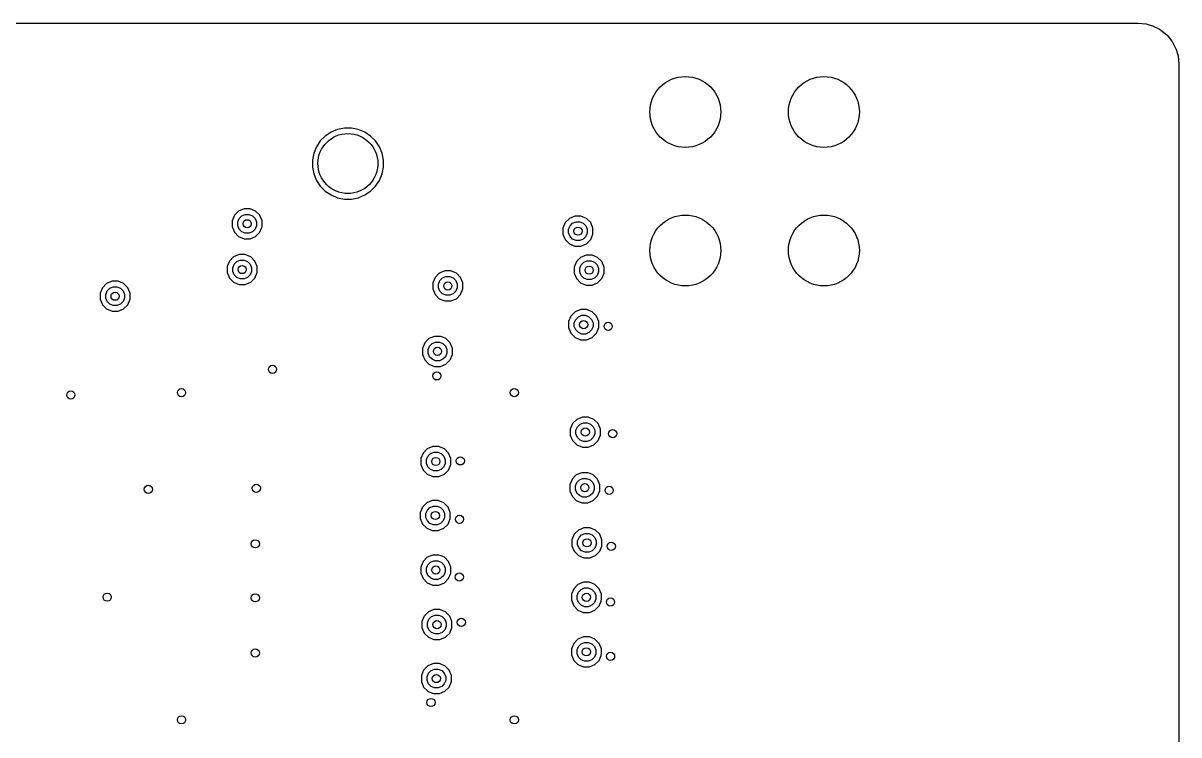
# Model space of a CAD drawing. Extents: x 114.9 to 199.6, y -137.1 to -76.7.
# Drawn here: x 178.39 to 199.58, y -89.7 to -76.65 of the extents above; entities that cross this region are included whole.
import ezdxf

# ---------------------------------------------------------------- set-up
doc = ezdxf.new("R2010")
doc.units = 0
doc.layers.add('BLACK', color=7, linetype='CONTINUOUS')

msp = doc.modelspace()

# ---------------------------------------------------------------- linework, layer by layer
at = {"layer": 'BLACK', "linetype": 'CONTINUOUS'}
for p, q in [((115.67417, -76.6505), (198.78583, -76.6505)), ((198.78583, -76.6505), (198.827593, -76.6505)), ((198.827593, -76.6505), (198.832396, -76.650736)), ((198.832396, -76.650736), (198.971417, -76.664428)), ((198.971417, -76.664428), (198.980839, -76.666302)), ((198.980839, -76.666302), (199.112205, -76.706151)), ((199.112205, -76.706151), (199.121072, -76.709824)), ((199.121072, -76.709824), (199.186123, -76.744595)), ((199.186123, -76.744595), (199.242144, -76.774539)), ((199.242144, -76.774539), (199.25013, -76.779875)), ((199.25013, -76.779875), (199.356245, -76.866961)), ((199.356245, -76.866961), (199.363038, -76.873754)), ((199.363038, -76.873754), (199.450124, -76.979869)), ((199.450124, -76.979869), (199.45546, -76.987855)), ((199.45546, -76.987855), (199.520173, -77.108923)), ((199.520173, -77.108923), (199.523849, -77.117798)), ((199.523849, -77.117798), (199.563697, -77.249161)), ((199.563697, -77.249161), (199.565571, -77.258582)), ((199.565571, -77.258582), (199.579264, -77.397603)), ((199.579264, -77.397603), (199.5795, -77.402406)), ((199.5795, -77.402406), (199.5795, -130.397593)), ((184.283927, -78.5755), (184.158262, -78.600497)), ((184.283931, -78.5755), (184.283927, -78.5755)), ((184.412069, -78.5755), (184.283931, -78.5755)), ((184.412072, -78.5755), (184.412069, -78.5755)), ((184.537737, -78.600497), (184.412072, -78.5755)), ((183.933331, -78.720723), (183.842723, -78.811331)), ((184.039874, -78.649534), (183.933331, -78.720723)), ((184.158257, -78.600498), (184.039874, -78.649534)), ((184.158262, -78.600497), (184.158257, -78.600498)), ((184.537742, -78.600498), (184.537737, -78.600497)), ((184.537744, -78.600499), (184.537742, -78.600498)), ((184.656127, -78.649535), (184.537744, -78.600499)), ((184.762669, -78.720724), (184.656127, -78.649535)), ((184.853276, -78.811331), (184.762669, -78.720724)), ((183.771534, -78.917874), (183.722498, -79.036257)), ((183.842723, -78.811331), (183.771534, -78.917874)), ((184.924465, -78.917873), (184.853276, -78.811331)), ((184.973501, -79.036256), (184.924465, -78.917873)), ((183.722497, -79.036262), (183.6975, -79.161927)), ((183.6975, -79.161927), (183.6975, -79.290072)), ((183.722498, -79.036257), (183.722497, -79.036262)), ((184.9985, -79.161931), (184.973501, -79.036256)), ((184.9985, -79.290069), (184.9985, -79.161931)), ((183.6975, -79.290072), (183.722497, -79.415737)), ((183.722497, -79.415737), (183.722498, -79.415742)), ((183.722498, -79.415742), (183.722499, -79.415744)), ((183.722499, -79.415744), (183.771535, -79.534127)), ((184.924465, -79.534127), (184.973501, -79.415744)), ((184.973501, -79.415744), (184.9985, -79.290069)), ((183.771535, -79.534127), (183.842724, -79.640669)), ((183.842724, -79.640669), (183.933331, -79.731276)), ((184.762669, -79.731276), (184.853276, -79.640669)), ((184.853276, -79.640669), (184.924465, -79.534127)), ((183.933331, -79.731276), (184.039873, -79.802465)), ((184.039873, -79.802465), (184.158256, -79.851501)), ((184.158256, -79.851501), (184.283931, -79.8765)), ((184.412069, -79.8765), (184.537744, -79.851501)), ((184.537744, -79.851501), (184.656127, -79.802465)), ((184.656127, -79.802465), (184.762669, -79.731276)), ((182.446198, -80.0545), (182.34494, -80.096444)), ((182.4462, -80.0545), (182.446198, -80.0545)), ((182.5558, -80.0545), (182.4462, -80.0545)), ((182.555801, -80.0545), (182.5558, -80.0545)), ((182.597744, -80.071874), (182.555801, -80.0545)), ((182.657058, -80.096443), (182.597744, -80.071874)), ((184.283931, -79.8765), (184.412069, -79.8765)), ((182.267444, -80.17394), (182.2255, -80.275198)), ((182.2255, -80.275198), (182.2255, -80.384801)), ((182.34494, -80.096444), (182.267444, -80.17394)), ((182.329363, -80.295859), (182.355493, -80.232775)), ((182.355493, -80.232775), (182.403775, -80.184493)), ((182.403775, -80.184493), (182.466859, -80.158363)), ((182.466859, -80.158363), (182.535141, -80.158363)), ((182.535141, -80.158363), (182.598225, -80.184493)), ((182.598225, -80.184493), (182.646507, -80.232775)), ((182.646507, -80.232775), (182.672637, -80.295859)), ((182.657059, -80.096444), (182.657058, -80.096443)), ((182.657061, -80.096445), (182.657059, -80.096444)), ((182.734555, -80.173939), (182.657061, -80.096445)), ((182.734555, -80.17394), (182.734555, -80.173939)), ((182.734557, -80.173942), (182.734555, -80.17394)), ((182.7765, -80.2752), (182.734557, -80.173942)), ((182.7765, -80.3848), (182.7765, -80.2752)), ((188.40894, -80.231444), (188.331444, -80.30894)), ((188.510198, -80.1895), (188.40894, -80.231444)), ((188.5102, -80.1895), (188.510198, -80.1895)), ((188.6198, -80.1895), (188.5102, -80.1895)), ((188.619801, -80.1895), (188.6198, -80.1895)), ((188.661744, -80.206874), (188.619801, -80.1895)), ((188.721058, -80.231443), (188.661744, -80.206874)), ((188.721059, -80.231444), (188.721058, -80.231443)), ((188.721061, -80.231445), (188.721059, -80.231444)), ((188.798555, -80.308939), (188.721061, -80.231445)), ((182.2255, -80.384801), (182.23602, -80.410198)), ((182.23602, -80.410198), (182.267443, -80.486058)), ((182.267443, -80.486058), (182.267444, -80.486059)), ((182.267444, -80.486059), (182.267445, -80.486061)), ((182.267445, -80.486061), (182.344939, -80.563555)), ((182.329363, -80.364141), (182.329363, -80.295859)), ((182.355493, -80.427225), (182.329363, -80.364141)), ((182.403775, -80.475507), (182.355493, -80.427225)), ((182.466859, -80.501637), (182.403775, -80.475507)), ((182.598225, -80.475507), (182.535141, -80.501637)), ((182.646507, -80.427225), (182.598225, -80.475507)), ((182.672637, -80.364141), (182.646507, -80.427225)), ((182.657061, -80.563555), (182.734555, -80.486061)), ((182.672637, -80.295859), (182.672637, -80.364141)), ((182.734555, -80.48606), (182.734557, -80.486058)), ((182.734555, -80.486061), (182.734555, -80.48606)), ((182.734557, -80.486058), (182.76598, -80.410198)), ((182.76598, -80.410198), (182.7765, -80.3848)), ((188.331444, -80.30894), (188.2895, -80.410198)), ((188.2895, -80.410198), (188.2895, -80.4102)), ((188.2895, -80.4102), (188.2895, -80.5198)), ((188.393363, -80.430859), (188.419493, -80.367775)), ((188.393363, -80.499141), (188.393363, -80.430859)), ((188.419493, -80.562225), (188.393363, -80.499141)), ((188.419493, -80.367775), (188.467775, -80.319493)), ((188.467775, -80.319493), (188.530859, -80.293363)), ((188.530859, -80.293363), (188.599141, -80.293363)), ((188.599141, -80.293363), (188.662225, -80.319493)), ((188.662225, -80.319493), (188.710507, -80.367775)), ((188.710507, -80.367775), (188.736637, -80.430859)), ((188.736637, -80.499141), (188.710507, -80.562225)), ((188.736637, -80.430859), (188.736637, -80.499141)), ((188.798555, -80.30894), (188.798555, -80.308939)), ((188.798557, -80.308942), (188.798555, -80.30894)), ((188.8405, -80.4102), (188.798557, -80.308942)), ((188.8405, -80.5198), (188.8405, -80.4102)), ((182.344939, -80.563555), (182.34494, -80.563555)), ((182.34494, -80.563555), (182.344942, -80.563557)), ((182.344942, -80.563557), (182.4462, -80.6055)), ((182.4462, -80.6055), (182.446202, -80.6055)), ((182.446202, -80.6055), (182.555798, -80.6055)), ((182.535141, -80.501637), (182.466859, -80.501637)), ((182.555798, -80.6055), (182.5558, -80.6055)), ((182.5558, -80.6055), (182.657058, -80.563557)), ((182.657058, -80.563557), (182.65706, -80.563555)), ((182.65706, -80.563555), (182.657061, -80.563555)), ((188.2895, -80.5198), (188.331443, -80.621058)), ((188.331443, -80.621058), (188.331444, -80.621059)), ((188.331444, -80.621059), (188.331445, -80.621061)), ((188.331445, -80.621061), (188.408939, -80.698555)), ((188.408939, -80.698555), (188.40894, -80.698555)), ((188.40894, -80.698555), (188.408942, -80.698557)), ((188.408942, -80.698557), (188.5102, -80.7405)), ((188.467775, -80.610507), (188.419493, -80.562225)), ((188.530859, -80.636637), (188.467775, -80.610507)), ((188.599141, -80.636637), (188.530859, -80.636637)), ((188.662225, -80.610507), (188.599141, -80.636637)), ((188.6198, -80.7405), (188.721058, -80.698557)), ((188.710507, -80.562225), (188.662225, -80.610507)), ((188.721058, -80.698557), (188.72106, -80.698555)), ((188.72106, -80.698555), (188.721061, -80.698555)), ((188.721061, -80.698555), (188.798555, -80.621061)), ((188.798555, -80.62106), (188.798557, -80.621058)), ((188.798555, -80.621061), (188.798555, -80.62106)), ((188.798557, -80.621058), (188.8405, -80.5198)), ((182.355198, -80.8945), (182.25394, -80.936444)), ((182.3552, -80.8945), (182.355198, -80.8945)), ((182.4648, -80.8945), (182.3552, -80.8945)), ((182.464801, -80.8945), (182.4648, -80.8945)), ((182.488942, -80.9045), (182.464801, -80.8945)), ((182.566058, -80.936443), (182.488942, -80.9045)), ((188.5102, -80.7405), (188.510202, -80.7405)), ((188.510202, -80.7405), (188.619798, -80.7405)), ((188.715198, -80.9045), (188.61394, -80.946444)), ((188.619798, -80.7405), (188.6198, -80.7405)), ((188.7152, -80.9045), (188.715198, -80.9045)), ((188.8248, -80.9045), (188.7152, -80.9045)), ((188.824801, -80.9045), (188.8248, -80.9045)), ((188.866744, -80.921874), (188.824801, -80.9045)), ((188.926058, -80.946443), (188.866744, -80.921874)), ((182.176444, -81.01394), (182.1345, -81.115198)), ((182.1345, -81.115198), (182.1345, -81.224801)), ((182.25394, -80.936444), (182.176444, -81.01394)), ((182.238363, -81.135859), (182.264493, -81.072775)), ((182.238363, -81.204141), (182.238363, -81.135859)), ((182.264493, -81.072775), (182.312775, -81.024493)), ((182.312775, -81.024493), (182.375859, -80.998363)), ((182.375859, -80.998363), (182.444141, -80.998363)), ((182.444141, -80.998363), (182.507225, -81.024493)), ((182.507225, -81.024493), (182.555507, -81.072775)), ((182.555507, -81.072775), (182.581637, -81.135859)), ((182.566059, -80.936444), (182.566058, -80.936443)), ((182.566061, -80.936445), (182.566059, -80.936444)), ((182.643555, -81.013939), (182.566061, -80.936445)), ((182.581637, -81.135859), (182.581637, -81.204141)), ((182.643555, -81.01394), (182.643555, -81.013939)), ((182.643557, -81.013942), (182.643555, -81.01394)), ((182.6855, -81.1152), (182.643557, -81.013942)), ((182.6855, -81.125198), (182.6855, -81.1152)), ((182.6855, -81.2248), (182.6855, -81.125198)), ((188.536444, -81.02394), (188.4945, -81.125198)), ((188.4945, -81.125198), (188.4945, -81.234801)), ((188.61394, -80.946444), (188.536444, -81.02394)), ((188.598363, -81.145859), (188.624493, -81.082775)), ((188.624493, -81.082775), (188.672775, -81.034493)), ((188.672775, -81.034493), (188.735859, -81.008363)), ((188.735859, -81.008363), (188.804141, -81.008363)), ((188.804141, -81.008363), (188.867225, -81.034493)), ((188.867225, -81.034493), (188.915507, -81.082775)), ((188.915507, -81.082775), (188.941637, -81.145859)), ((188.926059, -80.946444), (188.926058, -80.946443)), ((188.926061, -80.946445), (188.926059, -80.946444)), ((189.003555, -81.023939), (188.926061, -80.946445)), ((189.003555, -81.02394), (189.003555, -81.023939)), ((189.003557, -81.023942), (189.003555, -81.02394)), ((189.0455, -81.1252), (189.003557, -81.023942)), ((189.0455, -81.2348), (189.0455, -81.1252)), ((182.1345, -81.224801), (182.151874, -81.266744)), ((182.151874, -81.266744), (182.176443, -81.326058)), ((182.176443, -81.326058), (182.176444, -81.326059)), ((182.176444, -81.326059), (182.176445, -81.326061)), ((182.176445, -81.326061), (182.253939, -81.403555)), ((182.264493, -81.267225), (182.238363, -81.204141)), ((182.312775, -81.315507), (182.264493, -81.267225)), ((182.375859, -81.341637), (182.312775, -81.315507)), ((182.444141, -81.341637), (182.375859, -81.341637)), ((182.507225, -81.315507), (182.444141, -81.341637)), ((182.555507, -81.267225), (182.507225, -81.315507)), ((182.581637, -81.204141), (182.555507, -81.267225)), ((182.566061, -81.403555), (182.643555, -81.326061)), ((182.643555, -81.32606), (182.643557, -81.326058)), ((182.643555, -81.326061), (182.643555, -81.32606)), ((182.643557, -81.326058), (182.6855, -81.2248)), ((185.946444, -81.31394), (185.9045, -81.415198)), ((186.02394, -81.236444), (185.946444, -81.31394)), ((186.027909, -81.2348), (186.02394, -81.236444)), ((186.05205, -81.2248), (186.027909, -81.2348)), ((186.034493, -81.372775), (186.082775, -81.324493)), ((186.125198, -81.1945), (186.05205, -81.2248)), ((186.082775, -81.324493), (186.145859, -81.298363)), ((186.1252, -81.1945), (186.125198, -81.1945)), ((186.2348, -81.1945), (186.1252, -81.1945)), ((186.145859, -81.298363), (186.214141, -81.298363)), ((186.214141, -81.298363), (186.277225, -81.324493)), ((186.234801, -81.1945), (186.2348, -81.1945)), ((186.276744, -81.211874), (186.234801, -81.1945)), ((186.336058, -81.236443), (186.276744, -81.211874)), ((186.277225, -81.324493), (186.325507, -81.372775)), ((186.336059, -81.236444), (186.336058, -81.236443)), ((186.336061, -81.236445), (186.336059, -81.236444)), ((186.413555, -81.313939), (186.336061, -81.236445)), ((186.413555, -81.31394), (186.413555, -81.313939)), ((186.413557, -81.313942), (186.413555, -81.31394)), ((186.4555, -81.4152), (186.413557, -81.313942)), ((188.4945, -81.234801), (188.495181, -81.236444)), ((188.495181, -81.236444), (188.536443, -81.336058)), ((188.536443, -81.336058), (188.536444, -81.336059)), ((188.536444, -81.336059), (188.536445, -81.336061)), ((188.536445, -81.336061), (188.613939, -81.413555)), ((188.598363, -81.214141), (188.598363, -81.145859)), ((188.624493, -81.277225), (188.598363, -81.214141)), ((188.672775, -81.325507), (188.624493, -81.277225)), ((188.735859, -81.351637), (188.672775, -81.325507)), ((188.867225, -81.325507), (188.804141, -81.351637)), ((188.915507, -81.277225), (188.867225, -81.325507)), ((188.941637, -81.214141), (188.915507, -81.277225)), ((188.926061, -81.413555), (189.003555, -81.336061)), ((188.941637, -81.145859), (188.941637, -81.214141)), ((189.003555, -81.33606), (189.003557, -81.336058)), ((189.003555, -81.336061), (189.003555, -81.33606)), ((189.003557, -81.336058), (189.0455, -81.2348)), ((179.847444, -81.50294), (179.8055, -81.604198)), ((179.92494, -81.425444), (179.847444, -81.50294)), ((180.026198, -81.3835), (179.92494, -81.425444)), ((179.935493, -81.561775), (179.983775, -81.513493)), ((179.983775, -81.513493), (180.046859, -81.487363)), ((180.0262, -81.3835), (180.026198, -81.3835)), ((180.1358, -81.3835), (180.0262, -81.3835)), ((180.046859, -81.487363), (180.115141, -81.487363)), ((180.115141, -81.487363), (180.178225, -81.513493)), ((180.135801, -81.3835), (180.1358, -81.3835)), ((180.177744, -81.400874), (180.135801, -81.3835)), ((180.237058, -81.425443), (180.177744, -81.400874)), ((180.178225, -81.513493), (180.226507, -81.561775)), ((180.237059, -81.425444), (180.237058, -81.425443)), ((180.237061, -81.425445), (180.237059, -81.425444)), ((180.314555, -81.502939), (180.237061, -81.425445)), ((180.314555, -81.50294), (180.314555, -81.502939)), ((180.314557, -81.502942), (180.314555, -81.50294)), ((180.3565, -81.6042), (180.314557, -81.502942)), ((182.253939, -81.403555), (182.25394, -81.403555)), ((182.25394, -81.403555), (182.253942, -81.403557)), ((182.253942, -81.403557), (182.3552, -81.4455)), ((182.3552, -81.4455), (182.355202, -81.4455)), ((182.355202, -81.4455), (182.464798, -81.4455)), ((182.464798, -81.4455), (182.4648, -81.4455)), ((182.4648, -81.4455), (182.537955, -81.415198)), ((182.537955, -81.415198), (182.566058, -81.403557)), ((182.566058, -81.403557), (182.56606, -81.403555)), ((182.56606, -81.403555), (182.566061, -81.403555)), ((185.9045, -81.415198), (185.9045, -81.4152)), ((185.9045, -81.4152), (185.9045, -81.5248)), ((185.9045, -81.5248), (185.946443, -81.626058)), ((186.008363, -81.435859), (186.034493, -81.372775)), ((186.008363, -81.504141), (186.008363, -81.435859)), ((186.034493, -81.567225), (186.008363, -81.504141)), ((186.325507, -81.372775), (186.351637, -81.435859)), ((186.351637, -81.504141), (186.325507, -81.567225)), ((186.351637, -81.435859), (186.351637, -81.504141)), ((186.413557, -81.626058), (186.4555, -81.5248)), ((186.4555, -81.5248), (186.4555, -81.4152)), ((188.613939, -81.413555), (188.61394, -81.413555)), ((188.61394, -81.413555), (188.613942, -81.413557)), ((188.613942, -81.413557), (188.7152, -81.4555)), ((188.7152, -81.4555), (188.715202, -81.4555)), ((188.715202, -81.4555), (188.824798, -81.4555)), ((188.804141, -81.351637), (188.735859, -81.351637)), ((188.824798, -81.4555), (188.8248, -81.4555)), ((188.8248, -81.4555), (188.926058, -81.413557)), ((188.926058, -81.413557), (188.92606, -81.413555)), ((188.92606, -81.413555), (188.926061, -81.413555)), ((179.8055, -81.604198), (179.8055, -81.6042)), ((179.8055, -81.6042), (179.8055, -81.7138)), ((179.8055, -81.7138), (179.847443, -81.815058)), ((179.909363, -81.624859), (179.935493, -81.561775)), ((179.909363, -81.693141), (179.909363, -81.624859)), ((179.935493, -81.756225), (179.909363, -81.693141)), ((179.983775, -81.804507), (179.935493, -81.756225)), ((180.226507, -81.756225), (180.178225, -81.804507)), ((180.226507, -81.561775), (180.252637, -81.624859)), ((180.252637, -81.693141), (180.226507, -81.756225)), ((180.252637, -81.624859), (180.252637, -81.693141)), ((180.314557, -81.815058), (180.3565, -81.7138)), ((180.3565, -81.7138), (180.3565, -81.6042)), ((185.946443, -81.626058), (185.946444, -81.626059)), ((185.946444, -81.626059), (185.946445, -81.626061)), ((185.946445, -81.626061), (186.023939, -81.703555)), ((186.023939, -81.703555), (186.02394, -81.703555)), ((186.02394, -81.703555), (186.023942, -81.703557)), ((186.023942, -81.703557), (186.1252, -81.7455)), ((186.082775, -81.615507), (186.034493, -81.567225)), ((186.145859, -81.641637), (186.082775, -81.615507)), ((186.1252, -81.7455), (186.125202, -81.7455)), ((186.125202, -81.7455), (186.234798, -81.7455)), ((186.214141, -81.641637), (186.145859, -81.641637)), ((186.277225, -81.615507), (186.214141, -81.641637)), ((186.234798, -81.7455), (186.2348, -81.7455)), ((186.2348, -81.7455), (186.336058, -81.703557)), ((186.325507, -81.567225), (186.277225, -81.615507)), ((186.336058, -81.703557), (186.33606, -81.703555)), ((186.33606, -81.703555), (186.336061, -81.703555)), ((186.336061, -81.703555), (186.413555, -81.626061)), ((186.413555, -81.62606), (186.413557, -81.626058)), ((186.413555, -81.626061), (186.413555, -81.62606)), ((179.847443, -81.815058), (179.847444, -81.815059)), ((179.847444, -81.815059), (179.847445, -81.815061)), ((179.847445, -81.815061), (179.924939, -81.892555)), ((179.924939, -81.892555), (179.92494, -81.892555)), ((179.92494, -81.892555), (179.924942, -81.892557)), ((179.924942, -81.892557), (180.0262, -81.9345)), ((180.046859, -81.830637), (179.983775, -81.804507)), ((180.0262, -81.9345), (180.026202, -81.9345)), ((180.026202, -81.9345), (180.135798, -81.9345)), ((180.115141, -81.830637), (180.046859, -81.830637)), ((180.178225, -81.804507), (180.115141, -81.830637)), ((180.135798, -81.9345), (180.1358, -81.9345)), ((180.1358, -81.9345), (180.237058, -81.892557)), ((180.237058, -81.892557), (180.23706, -81.892555)), ((180.23706, -81.892555), (180.237061, -81.892555)), ((180.237061, -81.892555), (180.314555, -81.815061)), ((180.314555, -81.81506), (180.314557, -81.815058)), ((180.314555, -81.815061), (180.314555, -81.81506)), ((188.51394, -81.946444), (188.436444, -82.02394)), ((188.615198, -81.9045), (188.51394, -81.946444)), ((188.6152, -81.9045), (188.615198, -81.9045)), ((188.7248, -81.9045), (188.6152, -81.9045)), ((188.724801, -81.9045), (188.7248, -81.9045)), ((188.766744, -81.921874), (188.724801, -81.9045)), ((188.826058, -81.946443), (188.766744, -81.921874)), ((188.826059, -81.946444), (188.826058, -81.946443)), ((188.826061, -81.946445), (188.826059, -81.946444)), ((188.903555, -82.023939), (188.826061, -81.946445)), ((188.436444, -82.02394), (188.3945, -82.125198)), ((188.3945, -82.125198), (188.3945, -82.1252)), ((188.3945, -82.1252), (188.3945, -82.2348)), ((188.498363, -82.145859), (188.524493, -82.082775)), ((188.498363, -82.214141), (188.498363, -82.145859)), ((188.524493, -82.082775), (188.572775, -82.034493)), ((188.572775, -82.034493), (188.635859, -82.008363)), ((188.635859, -82.008363), (188.704141, -82.008363)), ((188.704141, -82.008363), (188.767225, -82.034493)), ((188.767225, -82.034493), (188.815507, -82.082775)), ((188.815507, -82.082775), (188.841637, -82.145859)), ((188.841637, -82.145859), (188.841637, -82.214141)), ((188.903555, -82.02394), (188.903555, -82.023939)), ((188.903557, -82.023942), (188.903555, -82.02394)), ((188.9455, -82.1252), (188.903557, -82.023942)), ((188.9455, -82.2348), (188.9455, -82.1252)), ((185.935198, -82.3945), (185.83394, -82.436444)), ((185.9352, -82.3945), (185.935198, -82.3945)), ((186.0448, -82.3945), (185.9352, -82.3945)), ((186.044801, -82.3945), (186.0448, -82.3945)), ((186.086744, -82.411874), (186.044801, -82.3945)), ((188.3945, -82.2348), (188.436443, -82.336058)), ((188.436443, -82.336058), (188.436444, -82.336059)), ((188.436444, -82.336059), (188.436445, -82.336061)), ((188.436445, -82.336061), (188.513939, -82.413555)), ((188.524493, -82.277225), (188.498363, -82.214141)), ((188.572775, -82.325507), (188.524493, -82.277225)), ((188.635859, -82.351637), (188.572775, -82.325507)), ((188.704141, -82.351637), (188.635859, -82.351637)), ((188.767225, -82.325507), (188.704141, -82.351637)), ((188.815507, -82.277225), (188.767225, -82.325507)), ((188.841637, -82.214141), (188.815507, -82.277225)), ((188.826061, -82.413555), (188.903555, -82.336061)), ((188.903555, -82.33606), (188.903557, -82.336058)), ((188.903555, -82.336061), (188.903555, -82.33606)), ((188.903557, -82.336058), (188.9455, -82.2348)), ((185.756444, -82.51394), (185.7145, -82.615198)), ((185.7145, -82.615198), (185.7145, -82.6152)), ((185.7145, -82.6152), (185.7145, -82.7248)), ((185.83394, -82.436444), (185.756444, -82.51394)), ((185.818363, -82.635859), (185.844493, -82.572775)), ((185.844493, -82.572775), (185.892775, -82.524493)), ((185.892775, -82.524493), (185.955859, -82.498363)), ((185.955859, -82.498363), (186.024141, -82.498363)), ((186.024141, -82.498363), (186.087225, -82.524493)), ((186.146058, -82.436443), (186.086744, -82.411874)), ((186.087225, -82.524493), (186.135507, -82.572775)), ((186.135507, -82.572775), (186.161637, -82.635859)), ((186.146059, -82.436444), (186.146058, -82.436443)), ((186.146061, -82.436445), (186.146059, -82.436444)), ((186.223555, -82.513939), (186.146061, -82.436445)), ((186.223555, -82.51394), (186.223555, -82.513939)), ((186.223557, -82.513942), (186.223555, -82.51394)), ((186.2655, -82.6152), (186.223557, -82.513942)), ((186.2655, -82.7248), (186.2655, -82.6152)), ((188.513939, -82.413555), (188.51394, -82.413555)), ((188.51394, -82.413555), (188.513942, -82.413557)), ((188.513942, -82.413557), (188.6152, -82.4555)), ((188.6152, -82.4555), (188.615202, -82.4555)), ((188.615202, -82.4555), (188.724798, -82.4555)), ((188.724798, -82.4555), (188.7248, -82.4555)), ((188.7248, -82.4555), (188.826058, -82.413557)), ((188.826058, -82.413557), (188.82606, -82.413555)), ((188.82606, -82.413555), (188.826061, -82.413555)), ((185.7145, -82.7248), (185.756443, -82.826058)), ((185.756443, -82.826058), (185.756444, -82.826059)), ((185.756444, -82.826059), (185.756445, -82.826061)), ((185.756445, -82.826061), (185.833939, -82.903555)), ((185.818363, -82.704141), (185.818363, -82.635859)), ((185.844493, -82.767225), (185.818363, -82.704141)), ((185.892775, -82.815507), (185.844493, -82.767225)), ((185.955859, -82.841637), (185.892775, -82.815507)), ((186.087225, -82.815507), (186.024141, -82.841637)), ((186.135507, -82.767225), (186.087225, -82.815507)), ((186.161637, -82.704141), (186.135507, -82.767225)), ((186.146061, -82.903555), (186.223555, -82.826061)), ((186.161637, -82.635859), (186.161637, -82.704141)), ((186.223555, -82.82606), (186.223557, -82.826058)), ((186.223555, -82.826061), (186.223555, -82.82606)), ((186.223557, -82.826058), (186.2655, -82.7248)), ((185.833939, -82.903555), (185.83394, -82.903555)), ((185.83394, -82.903555), (185.833942, -82.903557)), ((185.833942, -82.903557), (185.9352, -82.9455)), ((185.9352, -82.9455), (185.935202, -82.9455)), ((185.935202, -82.9455), (186.044798, -82.9455)), ((186.024141, -82.841637), (185.955859, -82.841637)), ((186.044798, -82.9455), (186.0448, -82.9455)), ((186.0448, -82.9455), (186.146058, -82.903557)), ((186.146058, -82.903557), (186.14606, -82.903555)), ((186.14606, -82.903555), (186.146061, -82.903555)), ((188.645198, -83.8745), (188.54394, -83.916444)), ((188.6452, -83.8745), (188.645198, -83.8745)), ((188.7548, -83.8745), (188.6452, -83.8745)), ((188.754801, -83.8745), (188.7548, -83.8745)), ((188.796744, -83.891874), (188.754801, -83.8745)), ((188.466444, -83.99394), (188.4245, -84.095198)), ((188.4245, -84.095198), (188.4245, -84.0952)), ((188.4245, -84.0952), (188.4245, -84.2048)), ((188.54394, -83.916444), (188.466444, -83.99394)), ((188.528363, -84.115859), (188.554493, -84.052775)), ((188.554493, -84.052775), (188.602775, -84.004493)), ((188.602775, -84.004493), (188.665859, -83.978363)), ((188.665859, -83.978363), (188.734141, -83.978363)), ((188.734141, -83.978363), (188.797225, -84.004493)), ((188.856058, -83.916443), (188.796744, -83.891874)), ((188.797225, -84.004493), (188.845507, -84.052775)), ((188.845507, -84.052775), (188.871637, -84.115859)), ((188.856059, -83.916444), (188.856058, -83.916443)), ((188.856061, -83.916445), (188.856059, -83.916444)), ((188.933555, -83.993939), (188.856061, -83.916445)), ((188.933555, -83.99394), (188.933555, -83.993939)), ((188.933557, -83.993942), (188.933555, -83.99394)), ((188.9755, -84.0952), (188.933557, -83.993942)), ((188.9755, -84.2048), (188.9755, -84.0952)), ((188.4245, -84.2048), (188.466443, -84.306058)), ((188.466443, -84.306058), (188.466444, -84.306059)), ((188.466444, -84.306059), (188.466445, -84.306061)), ((188.466445, -84.306061), (188.543939, -84.383555)), ((188.528363, -84.184141), (188.528363, -84.115859)), ((188.554493, -84.247225), (188.528363, -84.184141)), ((188.602775, -84.295507), (188.554493, -84.247225)), ((188.665859, -84.321637), (188.602775, -84.295507)), ((188.797225, -84.295507), (188.734141, -84.321637)), ((188.845507, -84.247225), (188.797225, -84.295507)), ((188.871637, -84.184141), (188.845507, -84.247225)), ((188.856061, -84.383555), (188.933555, -84.306061)), ((188.871637, -84.115859), (188.871637, -84.184141)), ((188.933555, -84.30606), (188.933557, -84.306058)), ((188.933555, -84.306061), (188.933555, -84.30606)), ((188.933557, -84.306058), (188.9755, -84.2048)), ((185.80394, -84.456444), (185.726444, -84.53394)), ((185.905198, -84.4145), (185.80394, -84.456444)), ((185.862775, -84.544493), (185.925859, -84.518363)), ((185.9052, -84.4145), (185.905198, -84.4145)), ((186.0148, -84.4145), (185.9052, -84.4145)), ((185.925859, -84.518363), (185.994141, -84.518363)), ((185.994141, -84.518363), (186.057225, -84.544493)), ((186.014801, -84.4145), (186.0148, -84.4145)), ((186.041354, -84.425499), (186.014801, -84.4145)), ((186.116058, -84.456443), (186.041354, -84.425499)), ((186.116059, -84.456444), (186.116058, -84.456443)), ((186.116061, -84.456445), (186.116059, -84.456444)), ((186.193555, -84.533939), (186.116061, -84.456445)), ((188.543939, -84.383555), (188.54394, -84.383555)), ((188.54394, -84.383555), (188.543942, -84.383557)), ((188.543942, -84.383557), (188.6452, -84.4255)), ((188.6452, -84.4255), (188.645202, -84.4255)), ((188.645202, -84.4255), (188.754798, -84.4255)), ((188.734141, -84.321637), (188.665859, -84.321637)), ((188.754798, -84.4255), (188.7548, -84.4255)), ((188.7548, -84.4255), (188.856058, -84.383557)), ((188.856058, -84.383557), (188.85606, -84.383555)), ((188.85606, -84.383555), (188.856061, -84.383555)), ((185.726444, -84.53394), (185.6845, -84.635198)), ((185.6845, -84.635198), (185.6845, -84.6352)), ((185.6845, -84.6352), (185.6845, -84.7448)), ((185.788363, -84.655859), (185.814493, -84.592775)), ((185.788363, -84.724141), (185.788363, -84.655859)), ((185.814493, -84.787225), (185.788363, -84.724141)), ((185.814493, -84.592775), (185.862775, -84.544493)), ((186.057225, -84.544493), (186.105507, -84.592775)), ((186.105507, -84.592775), (186.131637, -84.655859)), ((186.131637, -84.724141), (186.105507, -84.787225)), ((186.131637, -84.655859), (186.131637, -84.724141)), ((186.193555, -84.53394), (186.193555, -84.533939)), ((186.193557, -84.533942), (186.193555, -84.53394)), ((186.2355, -84.6352), (186.193557, -84.533942)), ((186.2355, -84.7448), (186.2355, -84.6352)), ((185.6845, -84.7448), (185.726443, -84.846058)), ((185.726443, -84.846058), (185.726444, -84.846059)), ((185.726444, -84.846059), (185.726445, -84.846061)), ((185.726445, -84.846061), (185.803939, -84.923555)), ((185.803939, -84.923555), (185.80394, -84.923555)), ((185.80394, -84.923555), (185.803942, -84.923557)), ((185.803942, -84.923557), (185.9052, -84.9655)), ((185.862775, -84.835507), (185.814493, -84.787225)), ((185.925859, -84.861637), (185.862775, -84.835507)), ((185.994141, -84.861637), (185.925859, -84.861637)), ((186.057225, -84.835507), (185.994141, -84.861637)), ((186.0148, -84.9655), (186.116058, -84.923557)), ((186.105507, -84.787225), (186.057225, -84.835507)), ((186.116058, -84.923557), (186.11606, -84.923555)), ((186.11606, -84.923555), (186.116061, -84.923555)), ((186.116061, -84.923555), (186.193555, -84.846061)), ((186.193555, -84.84606), (186.193557, -84.846058)), ((186.193555, -84.846061), (186.193555, -84.84606)), ((186.193557, -84.846058), (186.2355, -84.7448)), ((188.53394, -84.936444), (188.456444, -85.01394)), ((188.635198, -84.8945), (188.53394, -84.936444)), ((188.6352, -84.8945), (188.635198, -84.8945)), ((188.7448, -84.8945), (188.6352, -84.8945)), ((188.744801, -84.8945), (188.7448, -84.8945)), ((188.786744, -84.911874), (188.744801, -84.8945)), ((188.846058, -84.936443), (188.786744, -84.911874)), ((188.846059, -84.936444), (188.846058, -84.936443)), ((188.846061, -84.936445), (188.846059, -84.936444)), ((188.923555, -85.013939), (188.846061, -84.936445)), ((185.9052, -84.9655), (185.905202, -84.9655)), ((185.905202, -84.9655), (186.014798, -84.9655)), ((186.014798, -84.9655), (186.0148, -84.9655)), ((188.456444, -85.01394), (188.4145, -85.115198)), ((188.4145, -85.115198), (188.4145, -85.1152)), ((188.4145, -85.1152), (188.4145, -85.2248)), ((188.518363, -85.135859), (188.544493, -85.072775)), ((188.518363, -85.204141), (188.518363, -85.135859)), ((188.544493, -85.072775), (188.592775, -85.024493)), ((188.592775, -85.024493), (188.655859, -84.998363)), ((188.655859, -84.998363), (188.724141, -84.998363)), ((188.724141, -84.998363), (188.787225, -85.024493)), ((188.787225, -85.024493), (188.835507, -85.072775)), ((188.835507, -85.072775), (188.861637, -85.135859)), ((188.861637, -85.135859), (188.861637, -85.204141)), ((188.923555, -85.01394), (188.923555, -85.013939)), ((188.923557, -85.013942), (188.923555, -85.01394)), ((188.9655, -85.1152), (188.923557, -85.013942)), ((188.9655, -85.2248), (188.9655, -85.1152)), ((188.4145, -85.2248), (188.456443, -85.326058)), ((188.456443, -85.326058), (188.456444, -85.326059)), ((188.456444, -85.326059), (188.456445, -85.326061)), ((188.456445, -85.326061), (188.533939, -85.403555)), ((188.544493, -85.267225), (188.518363, -85.204141)), ((188.592775, -85.315507), (188.544493, -85.267225)), ((188.655859, -85.341637), (188.592775, -85.315507)), ((188.724141, -85.341637), (188.655859, -85.341637)), ((188.787225, -85.315507), (188.724141, -85.341637)), ((188.835507, -85.267225), (188.787225, -85.315507)), ((188.861637, -85.204141), (188.835507, -85.267225)), ((188.846061, -85.403555), (188.923555, -85.326061)), ((188.923555, -85.32606), (188.923557, -85.326058)), ((188.923555, -85.326061), (188.923555, -85.32606)), ((188.923557, -85.326058), (188.9655, -85.2248)), ((185.716444, -85.52394), (185.6745, -85.625198)), ((185.79394, -85.446444), (185.716444, -85.52394)), ((185.778363, -85.645859), (185.804493, -85.582775)), ((185.895198, -85.4045), (185.79394, -85.446444)), ((185.804493, -85.582775), (185.852775, -85.534493)), ((185.852775, -85.534493), (185.915859, -85.508363)), ((185.8952, -85.4045), (185.895198, -85.4045)), ((186.0048, -85.4045), (185.8952, -85.4045)), ((185.915859, -85.508363), (185.984141, -85.508363)), ((185.984141, -85.508363), (186.047225, -85.534493)), ((186.004801, -85.4045), (186.0048, -85.4045)), ((186.046744, -85.421874), (186.004801, -85.4045)), ((186.106058, -85.446443), (186.046744, -85.421874)), ((186.047225, -85.534493), (186.095507, -85.582775)), ((186.095507, -85.582775), (186.121637, -85.645859)), ((186.106059, -85.446444), (186.106058, -85.446443)), ((186.106061, -85.446445), (186.106059, -85.446444)), ((186.183555, -85.523939), (186.106061, -85.446445)), ((186.183555, -85.52394), (186.183555, -85.523939)), ((186.183557, -85.523942), (186.183555, -85.52394)), ((186.2255, -85.6252), (186.183557, -85.523942)), ((188.533939, -85.403555), (188.53394, -85.403555)), ((188.53394, -85.403555), (188.533942, -85.403557)), ((188.533942, -85.403557), (188.6352, -85.4455)), ((188.6352, -85.4455), (188.635202, -85.4455)), ((188.635202, -85.4455), (188.744798, -85.4455)), ((188.744798, -85.4455), (188.7448, -85.4455)), ((188.7448, -85.4455), (188.846058, -85.403557)), ((188.846058, -85.403557), (188.84606, -85.403555)), ((188.84606, -85.403555), (188.846061, -85.403555)), ((185.6745, -85.625198), (185.6745, -85.6252)), ((185.6745, -85.6252), (185.6745, -85.7348)), ((185.6745, -85.7348), (185.716443, -85.836058)), ((185.778363, -85.714141), (185.778363, -85.645859)), ((185.804493, -85.777225), (185.778363, -85.714141)), ((185.852775, -85.825507), (185.804493, -85.777225)), ((186.095507, -85.777225), (186.047225, -85.825507)), ((186.121637, -85.714141), (186.095507, -85.777225)), ((186.121637, -85.645859), (186.121637, -85.714141)), ((186.183557, -85.836058), (186.223133, -85.740514)), ((186.223133, -85.714285), (186.2255, -85.70857)), ((186.223133, -85.740514), (186.223133, -85.714285)), ((186.2255, -85.70857), (186.2255, -85.6252)), ((185.716443, -85.836058), (185.716444, -85.836059)), ((185.716444, -85.836059), (185.716445, -85.836061)), ((185.716445, -85.836061), (185.793939, -85.913555)), ((185.793939, -85.913555), (185.79394, -85.913555)), ((185.79394, -85.913555), (185.793942, -85.913557)), ((185.793942, -85.913557), (185.8952, -85.9555)), ((185.915859, -85.851637), (185.852775, -85.825507)), ((185.8952, -85.9555), (185.895202, -85.9555)), ((185.895202, -85.9555), (186.004798, -85.9555)), ((185.984141, -85.851637), (185.915859, -85.851637)), ((186.047225, -85.825507), (185.984141, -85.851637)), ((186.004798, -85.9555), (186.0048, -85.9555)), ((186.0048, -85.9555), (186.106058, -85.913557)), ((186.106058, -85.913557), (186.10606, -85.913555)), ((186.10606, -85.913555), (186.106061, -85.913555)), ((186.106061, -85.913555), (186.183555, -85.836061)), ((186.183555, -85.83606), (186.183557, -85.836058)), ((186.183555, -85.836061), (186.183555, -85.83606)), ((188.57394, -85.946444), (188.496444, -86.02394)), ((188.675198, -85.9045), (188.57394, -85.946444)), ((188.632775, -86.034493), (188.695859, -86.008363)), ((188.6752, -85.9045), (188.675198, -85.9045)), ((188.7848, -85.9045), (188.6752, -85.9045)), ((188.695859, -86.008363), (188.764141, -86.008363)), ((188.764141, -86.008363), (188.827225, -86.034493)), ((188.784801, -85.9045), (188.7848, -85.9045)), ((188.826744, -85.921874), (188.784801, -85.9045)), ((188.886058, -85.946443), (188.826744, -85.921874)), ((188.886059, -85.946444), (188.886058, -85.946443)), ((188.886061, -85.946445), (188.886059, -85.946444)), ((188.963555, -86.023939), (188.886061, -85.946445)), ((188.496444, -86.02394), (188.4545, -86.125198)), ((188.4545, -86.125198), (188.4545, -86.1252)), ((188.4545, -86.1252), (188.4545, -86.2348)), ((188.558363, -86.145859), (188.584493, -86.082775)), ((188.558363, -86.214141), (188.558363, -86.145859)), ((188.584493, -86.277225), (188.558363, -86.214141)), ((188.584493, -86.082775), (188.632775, -86.034493)), ((188.827225, -86.034493), (188.875507, -86.082775)), ((188.875507, -86.082775), (188.901637, -86.145859)), ((188.901637, -86.214141), (188.875507, -86.277225)), ((188.901637, -86.145859), (188.901637, -86.214141)), ((188.963555, -86.02394), (188.963555, -86.023939)), ((188.963557, -86.023942), (188.963555, -86.02394)), ((189.0055, -86.1252), (188.963557, -86.023942)), ((189.003623, -86.211019), (189.0055, -86.206487)), ((189.003623, -86.239331), (189.003623, -86.211019)), ((189.0055, -86.206487), (189.0055, -86.1252)), ((185.905198, -86.4045), (185.80394, -86.446444)), ((185.9052, -86.4045), (185.905198, -86.4045)), ((186.0148, -86.4045), (185.9052, -86.4045)), ((186.014801, -86.4045), (186.0148, -86.4045)), ((186.056744, -86.421874), (186.014801, -86.4045)), ((186.116058, -86.446443), (186.056744, -86.421874)), ((188.4545, -86.2348), (188.496443, -86.336058)), ((188.496443, -86.336058), (188.496444, -86.336059)), ((188.496444, -86.336059), (188.496445, -86.336061)), ((188.496445, -86.336061), (188.573939, -86.413555)), ((188.573939, -86.413555), (188.57394, -86.413555)), ((188.57394, -86.413555), (188.573942, -86.413557)), ((188.573942, -86.413557), (188.6752, -86.4555)), ((188.632775, -86.325507), (188.584493, -86.277225)), ((188.695859, -86.351637), (188.632775, -86.325507)), ((188.764141, -86.351637), (188.695859, -86.351637)), ((188.827225, -86.325507), (188.764141, -86.351637)), ((188.7848, -86.4555), (188.886058, -86.413557)), ((188.875507, -86.277225), (188.827225, -86.325507)), ((188.886058, -86.413557), (188.88606, -86.413555)), ((188.88606, -86.413555), (188.886061, -86.413555)), ((188.886061, -86.413555), (188.963555, -86.336061)), ((188.963555, -86.33606), (188.963557, -86.336058)), ((188.963555, -86.336061), (188.963555, -86.33606)), ((188.963557, -86.336058), (189.003623, -86.239331)), ((185.726444, -86.52394), (185.6845, -86.625198)), ((185.6845, -86.625198), (185.6845, -86.6252)), ((185.6845, -86.6252), (185.6845, -86.7348)), ((185.80394, -86.446444), (185.726444, -86.52394)), ((185.788363, -86.645859), (185.814493, -86.582775)), ((185.814493, -86.582775), (185.862775, -86.534493)), ((185.862775, -86.534493), (185.925859, -86.508363)), ((185.925859, -86.508363), (185.994141, -86.508363)), ((185.994141, -86.508363), (186.057225, -86.534493)), ((186.057225, -86.534493), (186.105507, -86.582775)), ((186.105507, -86.582775), (186.131637, -86.645859)), ((186.116059, -86.446444), (186.116058, -86.446443)), ((186.116061, -86.446445), (186.116059, -86.446444)), ((186.193555, -86.523939), (186.116061, -86.446445)), ((186.193555, -86.52394), (186.193555, -86.523939)), ((186.193557, -86.523942), (186.193555, -86.52394)), ((186.2355, -86.6252), (186.193557, -86.523942)), ((186.2355, -86.7348), (186.2355, -86.6252)), ((188.6752, -86.4555), (188.675202, -86.4555)), ((188.675202, -86.4555), (188.784798, -86.4555)), ((188.784798, -86.4555), (188.7848, -86.4555)), ((185.6845, -86.7348), (185.726443, -86.836058)), ((185.726443, -86.836058), (185.726444, -86.836059)), ((185.726444, -86.836059), (185.726445, -86.836061)), ((185.726445, -86.836061), (185.803939, -86.913555)), ((185.788363, -86.714141), (185.788363, -86.645859)), ((185.814493, -86.777225), (185.788363, -86.714141)), ((185.862775, -86.825507), (185.814493, -86.777225)), ((185.925859, -86.851637), (185.862775, -86.825507)), ((185.994141, -86.851637), (185.925859, -86.851637)), ((186.057225, -86.825507), (185.994141, -86.851637)), ((186.105507, -86.777225), (186.057225, -86.825507)), ((186.131637, -86.714141), (186.105507, -86.777225)), ((186.116061, -86.913555), (186.193555, -86.836061)), ((186.131637, -86.645859), (186.131637, -86.714141)), ((186.193555, -86.83606), (186.193557, -86.836058)), ((186.193555, -86.836061), (186.193555, -86.83606)), ((186.193557, -86.836058), (186.2355, -86.7348)), ((185.803939, -86.913555), (185.80394, -86.913555)), ((185.80394, -86.913555), (185.803942, -86.913557)), ((185.803942, -86.913557), (185.9052, -86.9555)), ((185.9052, -86.9555), (185.905202, -86.9555)), ((185.905202, -86.9555), (186.014798, -86.9555)), ((186.014798, -86.9555), (186.0148, -86.9555)), ((186.0148, -86.9555), (186.116058, -86.913557)), ((186.116058, -86.913557), (186.11606, -86.913555)), ((186.11606, -86.913555), (186.116061, -86.913555)), ((188.486444, -87.02394), (188.4445, -87.125198)), ((188.56394, -86.946444), (188.486444, -87.02394)), ((188.665198, -86.9045), (188.56394, -86.946444)), ((188.574493, -87.082775), (188.622775, -87.034493)), ((188.622775, -87.034493), (188.685859, -87.008363)), ((188.6652, -86.9045), (188.665198, -86.9045)), ((188.7748, -86.9045), (188.6652, -86.9045)), ((188.685859, -87.008363), (188.754141, -87.008363)), ((188.754141, -87.008363), (188.817225, -87.034493)), ((188.774801, -86.9045), (188.7748, -86.9045)), ((188.816744, -86.921874), (188.774801, -86.9045)), ((188.876058, -86.946443), (188.816744, -86.921874)), ((188.817225, -87.034493), (188.865507, -87.082775)), ((188.876059, -86.946444), (188.876058, -86.946443)), ((188.876061, -86.946445), (188.876059, -86.946444)), ((188.953555, -87.023939), (188.876061, -86.946445)), ((188.953555, -87.02394), (188.953555, -87.023939)), ((188.953557, -87.023942), (188.953555, -87.02394)), ((188.9955, -87.1252), (188.953557, -87.023942)), ((188.4445, -87.125198), (188.4445, -87.1252)), ((188.4445, -87.1252), (188.4445, -87.2348)), ((188.4445, -87.2348), (188.486443, -87.336058)), ((188.548363, -87.145859), (188.574493, -87.082775)), ((188.548363, -87.214141), (188.548363, -87.145859)), ((188.574493, -87.277225), (188.548363, -87.214141)), ((188.622775, -87.325507), (188.574493, -87.277225)), ((188.865507, -87.277225), (188.817225, -87.325507)), ((188.865507, -87.082775), (188.891637, -87.145859)), ((188.891637, -87.214141), (188.865507, -87.277225)), ((188.891637, -87.145859), (188.891637, -87.214141)), ((188.953557, -87.336058), (188.990092, -87.247855)), ((188.990092, -87.231751), (188.9955, -87.218694)), ((188.990092, -87.247855), (188.990092, -87.231751)), ((188.9955, -87.218694), (188.9955, -87.1252)), ((185.82394, -87.446444), (185.746444, -87.52394)), ((185.925198, -87.4045), (185.82394, -87.446444)), ((185.9252, -87.4045), (185.925198, -87.4045)), ((186.0348, -87.4045), (185.9252, -87.4045)), ((186.034801, -87.4045), (186.0348, -87.4045)), ((186.076744, -87.421874), (186.034801, -87.4045)), ((186.136058, -87.446443), (186.076744, -87.421874)), ((186.136059, -87.446444), (186.136058, -87.446443)), ((186.136061, -87.446445), (186.136059, -87.446444)), ((186.213555, -87.523939), (186.136061, -87.446445)), ((188.486443, -87.336058), (188.486444, -87.336059)), ((188.486444, -87.336059), (188.486445, -87.336061)), ((188.486445, -87.336061), (188.563939, -87.413555)), ((188.563939, -87.413555), (188.56394, -87.413555)), ((188.56394, -87.413555), (188.563942, -87.413557)), ((188.563942, -87.413557), (188.6652, -87.4555)), ((188.685859, -87.351637), (188.622775, -87.325507)), ((188.6652, -87.4555), (188.665202, -87.4555)), ((188.665202, -87.4555), (188.774798, -87.4555)), ((188.754141, -87.351637), (188.685859, -87.351637)), ((188.817225, -87.325507), (188.754141, -87.351637)), ((188.774798, -87.4555), (188.7748, -87.4555)), ((188.7748, -87.4555), (188.876058, -87.413557)), ((188.876058, -87.413557), (188.87606, -87.413555)), ((188.87606, -87.413555), (188.876061, -87.413555)), ((188.876061, -87.413555), (188.953555, -87.336061)), ((188.953555, -87.33606), (188.953557, -87.336058)), ((188.953555, -87.336061), (188.953555, -87.33606)), ((185.746444, -87.52394), (185.7045, -87.625198)), ((185.7045, -87.625198), (185.7045, -87.6252)), ((185.7045, -87.6252), (185.7045, -87.7348)), ((185.808363, -87.645859), (185.834493, -87.582775)), ((185.808363, -87.714141), (185.808363, -87.645859)), ((185.834493, -87.582775), (185.882775, -87.534493)), ((185.882775, -87.534493), (185.945859, -87.508363)), ((185.945859, -87.508363), (186.014141, -87.508363)), ((186.014141, -87.508363), (186.077225, -87.534493)), ((186.077225, -87.534493), (186.125507, -87.582775)), ((186.125507, -87.582775), (186.151637, -87.645859)), ((186.151637, -87.645859), (186.151637, -87.714141)), ((186.213555, -87.52394), (186.213555, -87.523939)), ((186.213557, -87.523942), (186.213555, -87.52394)), ((186.2555, -87.6252), (186.213557, -87.523942)), ((186.2555, -87.7348), (186.2555, -87.6252)), ((185.7045, -87.7348), (185.746443, -87.836058)), ((185.746443, -87.836058), (185.746444, -87.836059)), ((185.746444, -87.836059), (185.746445, -87.836061)), ((185.746445, -87.836061), (185.823939, -87.913555)), ((185.834493, -87.777225), (185.808363, -87.714141)), ((185.823939, -87.913555), (185.82394, -87.913555)), ((185.82394, -87.913555), (185.823942, -87.913557)), ((185.823942, -87.913557), (185.9252, -87.9555)), ((185.882775, -87.825507), (185.834493, -87.777225)), ((185.945859, -87.851637), (185.882775, -87.825507)), ((186.014141, -87.851637), (185.945859, -87.851637)), ((186.077225, -87.825507), (186.014141, -87.851637)), ((186.0348, -87.9555), (186.136058, -87.913557)), ((186.125507, -87.777225), (186.077225, -87.825507)), ((186.151637, -87.714141), (186.125507, -87.777225)), ((186.136058, -87.913557), (186.13606, -87.913555)), ((186.13606, -87.913555), (186.136061, -87.913555)), ((186.136061, -87.913555), (186.213555, -87.836061)), ((186.213555, -87.83606), (186.213557, -87.836058)), ((186.213555, -87.836061), (186.213555, -87.83606)), ((186.213557, -87.836058), (186.2555, -87.7348)), ((188.665198, -87.9045), (188.56394, -87.946444)), ((188.6652, -87.9045), (188.665198, -87.9045)), ((188.7748, -87.9045), (188.6652, -87.9045)), ((188.774801, -87.9045), (188.7748, -87.9045)), ((188.816744, -87.921874), (188.774801, -87.9045)), ((185.9252, -87.9555), (185.925202, -87.9555)), ((185.925202, -87.9555), (186.034798, -87.9555)), ((186.034798, -87.9555), (186.0348, -87.9555)), ((188.486444, -88.02394), (188.4445, -88.125198)), ((188.4445, -88.125198), (188.4445, -88.1252)), ((188.4445, -88.1252), (188.4445, -88.2348)), ((188.56394, -87.946444), (188.486444, -88.02394)), ((188.548363, -88.145859), (188.574493, -88.082775)), ((188.574493, -88.082775), (188.622775, -88.034493)), ((188.622775, -88.034493), (188.685859, -88.008363)), ((188.685859, -88.008363), (188.754141, -88.008363)), ((188.754141, -88.008363), (188.817225, -88.034493)), ((188.876058, -87.946443), (188.816744, -87.921874)), ((188.817225, -88.034493), (188.865507, -88.082775)), ((188.865507, -88.082775), (188.891637, -88.145859)), ((188.876059, -87.946444), (188.876058, -87.946443)), ((188.876061, -87.946445), (188.876059, -87.946444)), ((188.953555, -88.023939), (188.876061, -87.946445)), ((188.953555, -88.02394), (188.953555, -88.023939)), ((188.953557, -88.023942), (188.953555, -88.02394)), ((188.9955, -88.1252), (188.953557, -88.023942)), ((188.9955, -88.216323), (188.9955, -88.1252)), ((188.4445, -88.2348), (188.486443, -88.336058)), ((188.486443, -88.336058), (188.486444, -88.336059)), ((188.486444, -88.336059), (188.486445, -88.336061)), ((188.486445, -88.336061), (188.563939, -88.413555)), ((188.548363, -88.214141), (188.548363, -88.145859)), ((188.574493, -88.277225), (188.548363, -88.214141)), ((188.622775, -88.325507), (188.574493, -88.277225)), ((188.685859, -88.351637), (188.622775, -88.325507)), ((188.817225, -88.325507), (188.754141, -88.351637)), ((188.865507, -88.277225), (188.817225, -88.325507)), ((188.891637, -88.214141), (188.865507, -88.277225)), ((188.876061, -88.413555), (188.953555, -88.336061)), ((188.891637, -88.145859), (188.891637, -88.214141)), ((188.953555, -88.33606), (188.953557, -88.336058)), ((188.953555, -88.336061), (188.953555, -88.33606)), ((188.953557, -88.336058), (188.990919, -88.245859)), ((188.990919, -88.227383), (188.9955, -88.216323)), ((188.990919, -88.245859), (188.990919, -88.227383)), ((185.736444, -88.51394), (185.6945, -88.615198)), ((185.81394, -88.436444), (185.736444, -88.51394)), ((185.915198, -88.3945), (185.81394, -88.436444)), ((185.824493, -88.572775), (185.872775, -88.524493)), ((185.872775, -88.524493), (185.935859, -88.498363)), ((185.9152, -88.3945), (185.915198, -88.3945)), ((186.0248, -88.3945), (185.9152, -88.3945)), ((185.935859, -88.498363), (186.004141, -88.498363)), ((186.004141, -88.498363), (186.067225, -88.524493)), ((186.024801, -88.3945), (186.0248, -88.3945)), ((186.066744, -88.411874), (186.024801, -88.3945)), ((186.126058, -88.436443), (186.066744, -88.411874)), ((186.067225, -88.524493), (186.115507, -88.572775)), ((186.126059, -88.436444), (186.126058, -88.436443)), ((186.126061, -88.436445), (186.126059, -88.436444)), ((186.203555, -88.513939), (186.126061, -88.436445)), ((186.203555, -88.51394), (186.203555, -88.513939)), ((186.203557, -88.513942), (186.203555, -88.51394)), ((186.2455, -88.6152), (186.203557, -88.513942)), ((188.563939, -88.413555), (188.56394, -88.413555)), ((188.56394, -88.413555), (188.563942, -88.413557)), ((188.563942, -88.413557), (188.6652, -88.4555)), ((188.6652, -88.4555), (188.665202, -88.4555)), ((188.665202, -88.4555), (188.774798, -88.4555)), ((188.754141, -88.351637), (188.685859, -88.351637)), ((188.774798, -88.4555), (188.7748, -88.4555)), ((188.7748, -88.4555), (188.876058, -88.413557)), ((188.876058, -88.413557), (188.87606, -88.413555)), ((188.87606, -88.413555), (188.876061, -88.413555)), ((185.6945, -88.615198), (185.6945, -88.6152)), ((185.6945, -88.6152), (185.6945, -88.7248)), ((185.6945, -88.7248), (185.736443, -88.826058)), ((185.798363, -88.635859), (185.824493, -88.572775)), ((185.798363, -88.704141), (185.798363, -88.635859)), ((185.824493, -88.767225), (185.798363, -88.704141)), ((186.115507, -88.572775), (186.141637, -88.635859)), ((186.141637, -88.704141), (186.115507, -88.767225)), ((186.141637, -88.635859), (186.141637, -88.704141)), ((186.203557, -88.826058), (186.2455, -88.7248)), ((186.2455, -88.7248), (186.2455, -88.6152)), ((185.736443, -88.826058), (185.736444, -88.826059)), ((185.736444, -88.826059), (185.736445, -88.826061)), ((185.736445, -88.826061), (185.813939, -88.903555)), ((185.813939, -88.903555), (185.81394, -88.903555)), ((185.81394, -88.903555), (185.813942, -88.903557)), ((185.813942, -88.903557), (185.895112, -88.937179)), ((185.872775, -88.815507), (185.824493, -88.767225)), ((185.935859, -88.841637), (185.872775, -88.815507)), ((185.895112, -88.937179), (185.904429, -88.937179)), ((185.904429, -88.937179), (185.924518, -88.9455)), ((185.924518, -88.9455), (186.024798, -88.9455)), ((186.004141, -88.841637), (185.935859, -88.841637)), ((186.067225, -88.815507), (186.004141, -88.841637)), ((186.024798, -88.9455), (186.0248, -88.9455)), ((186.0248, -88.9455), (186.126058, -88.903557)), ((186.115507, -88.767225), (186.067225, -88.815507)), ((186.126058, -88.903557), (186.12606, -88.903555)), ((186.12606, -88.903555), (186.126061, -88.903555)), ((186.126061, -88.903555), (186.203555, -88.826061)), ((186.203555, -88.82606), (186.203557, -88.826058)), ((186.203555, -88.826061), (186.203555, -88.82606))]:
    msp.add_line(p, q, dxfattribs=at)
at = {"layer": 'BLACK'}
for centre, radius in [((190.533, -78.28), 0.65), ((193.073, -78.28), 0.65), ((184.348, -79.226), 0.55), ((184.348, -79.226), 0.549999), ((182.501, -80.33), 0.075), ((190.533, -80.82), 0.65), ((193.073, -80.82), 0.65), ((188.565, -80.465), 0.075), ((182.41, -81.17), 0.075), ((188.77, -81.18), 0.075), ((186.18, -81.47), 0.075), ((180.081, -81.659), 0.075), ((188.67, -82.18), 0.075), ((189.118911, -82.211319), 0.075), ((185.99, -82.67), 0.075), ((182.966336, -82.998966), 0.075), ((185.977505, -83.119829), 0.075), ((179.27, -83.47), 0.075), ((181.298, -83.426), 0.075), ((187.398, -83.426), 0.075), ((188.7, -84.15), 0.075), ((189.2, -84.18), 0.075), ((185.96, -84.69), 0.075), ((186.409854, -84.678465), 0.075), ((180.69, -85.2), 0.075), ((182.67, -85.18), 0.075), ((188.69, -85.17), 0.075), ((189.137396, -85.218367), 0.075), ((185.95, -85.68), 0.075), ((186.39477, -85.748426), 0.075), ((182.65, -86.2), 0.075), ((188.73, -86.18), 0.075), ((189.17526, -86.24516), 0.075), ((185.96, -86.68), 0.075), ((186.391717, -86.806976), 0.075), ((179.934622, -87.177637), 0.075), ((182.65, -87.19), 0.075), ((188.72, -87.18), 0.075), ((189.161729, -87.265892), 0.075), ((185.98, -87.68), 0.075), ((186.427975, -87.637336), 0.075), ((182.65, -88.2), 0.075), ((188.72, -88.18), 0.075), ((189.162556, -88.261524), 0.075), ((185.97, -88.67), 0.075), ((185.870288, -89.108816), 0.075), ((181.298, -89.426), 0.075), ((187.398, -89.426), 0.075)]:
    msp.add_circle(centre, radius, dxfattribs=at)
at = {"layer": 'WHITE'}
for centre, radius in [((190.533, -78.28), 0.65), ((193.073, -78.28), 0.65), ((182.501, -80.33), 0.075), ((190.533, -80.82), 0.65), ((193.073, -80.82), 0.65), ((188.565, -80.465), 0.075), ((182.41, -81.17), 0.075), ((188.77, -81.18), 0.075), ((186.18, -81.47), 0.075), ((180.081, -81.659), 0.075), ((188.67, -82.18), 0.075), ((189.118911, -82.211319), 0.075), ((185.99, -82.67), 0.075), ((182.966336, -82.998966), 0.075), ((185.977505, -83.119829), 0.075), ((179.27, -83.47), 0.075), ((181.298, -83.426), 0.075), ((187.398, -83.426), 0.075), ((188.7, -84.15), 0.075), ((189.2, -84.18), 0.075), ((185.96, -84.69), 0.075), ((186.409854, -84.678465), 0.075), ((180.69, -85.2), 0.075), ((182.67, -85.18), 0.075), ((188.69, -85.17), 0.075), ((189.137396, -85.218367), 0.075), ((185.95, -85.68), 0.075), ((186.39477, -85.748426), 0.075), ((182.65, -86.2), 0.075), ((188.73, -86.18), 0.075), ((189.17526, -86.24516), 0.075), ((185.96, -86.68), 0.075), ((186.391717, -86.806976), 0.075), ((179.934622, -87.177637), 0.075), ((182.65, -87.19), 0.075), ((188.72, -87.18), 0.075), ((189.161729, -87.265892), 0.075), ((185.98, -87.68), 0.075), ((186.427975, -87.637336), 0.075), ((182.65, -88.2), 0.075), ((188.72, -88.18), 0.075), ((189.162556, -88.261524), 0.075), ((185.97, -88.67), 0.075), ((185.870288, -89.108816), 0.075), ((181.298, -89.426), 0.075), ((187.398, -89.426), 0.075)]:
    msp.add_circle(centre, radius, dxfattribs=at)

doc.saveas('drawing.dxf')
